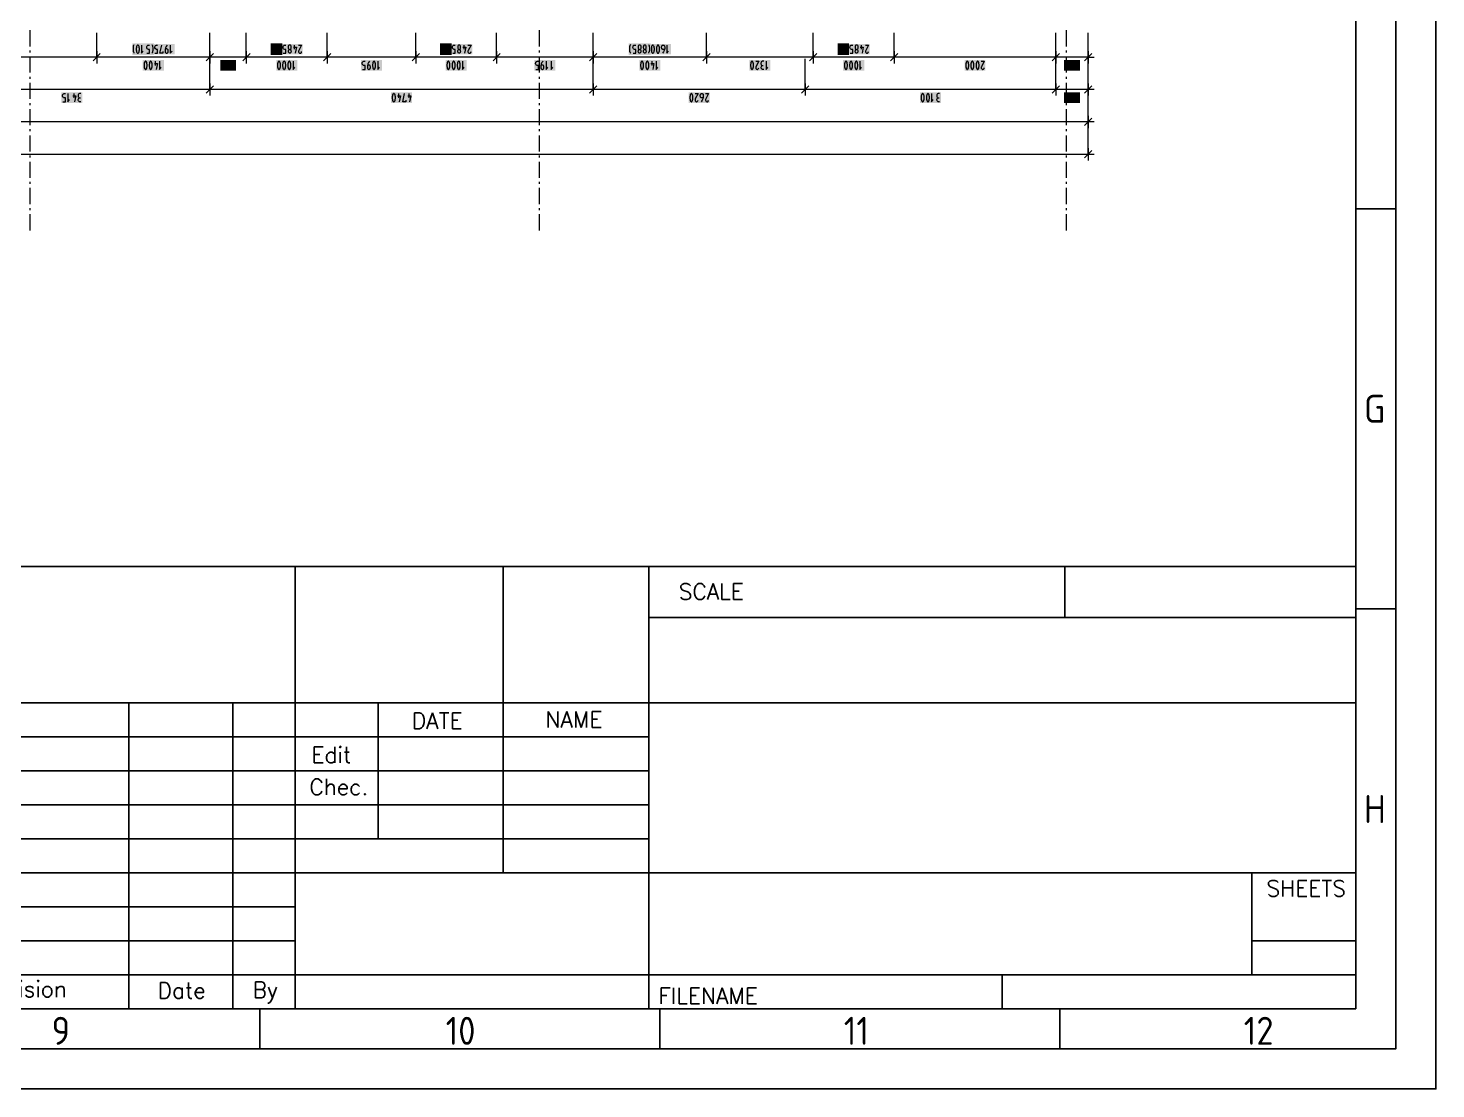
# Model space of a CAD drawing. Header units: millimetres. Extents: x 0 to 594, y 0 to 420.
# Drawn here: x 418 to 594, y 0 to 132.5 of the extents above; entities that cross this region are included whole.
import ezdxf
from ezdxf.enums import TextEntityAlignment as Align

# ---------------------------------------------------------------- set-up
doc = ezdxf.new("R2010")
doc.units = ezdxf.units.MM
doc.header["$LTSCALE"] = 8
for name, color, linetype in [('025', 1, 'Continuous'), ('035', 5, 'Continuous'), ('07', 7, 'Continuous'), ('PDF_Koty delkove', 7, 'Continuous'), ('PDF_Osy hlavni', 7, 'Continuous')]:
    doc.layers.add(name, color=color, linetype=linetype)
doc.styles.add('ISO Proportional', font='isocp.shx')
doc.styles.add('WD', font='romans.shx')

# ---------------------------------------------------------------- blocks, each defined once
blk = doc.blocks.new('IEC_border_a2')
at = {"layer": '035'}
for p, q in [((584, 10), (584, 410)), ((589, 109.96), (584.02, 109.96)), ((589, 59.96), (584.02, 59.96)), ((10, 10), (584, 10)), ((447, 10), (447, 5)), ((497, 10), (497, 5)), ((547, 10), (547, 5))]:
    blk.add_line(p, q, dxfattribs=at)
blk.add_lwpolyline([(0, 420), (594, 420), (594, 0), (0, 0)], close=True, dxfattribs=at)
at = {"layer": '07'}
blk.add_lwpolyline([(5, 415), (589, 415), (589, 5), (5, 5)], close=True, dxfattribs=at)
at = {"layer": '035', "style": 'ISO Proportional'}
for s, p in [('G', (585.02, 83.22)), ('H', (585.02, 33.22)), ('9', (420.96, 5.5)), ('10', (470.22, 5.5)), ('11', (519.99, 5.5)), ('12', (569.99, 5.5))]:
    blk.add_text(s, height=3.5, dxfattribs=at).set_placement(p)
blk = doc.blocks.new('IEC_tblock_a2')
at = {"layer": '035'}
for p, q in [((-106.6, 55.25), (-106.6, 17)), ((-36.4, 55.25), (-36.4, 48.88)), ((-88.4, 48.88), (0, 48.88)), ((-153.4, 38.25), (-153.4, 0)), ((-140.4, 38.25), (-140.4, 0)), ((-122.2, 38.25), (-122.2, 21.25)), ((-187.2, 34), (-88.4, 34)), ((-187.2, 29.75), (-88.4, 29.75)), ((-187.2, 25.5), (-88.4, 25.5)), ((-187.2, 21.25), (-88.4, 21.25)), ((-187.2, 17), (-132.6, 17)), ((-187.2, 12.75), (-132.6, 12.75)), ((-187.2, 8.5), (-132.6, 8.5)), ((-13, 8.5), (0, 8.5)), ((-187.2, 4.25), (0, 4.25)), ((-44.2, 4.25), (-44.2, 0))]:
    blk.add_line(p, q, dxfattribs=at)
at = {"layer": '07'}
for p, q in [((-187.2, 55.25), (0, 55.25)), ((-132.6, 55.25), (-132.6, 0)), ((-88.4, 55.25), (-88.4, 0)), ((0, 55.25), (0, 0)), ((-187.2, 38.25), (0, 38.25)), ((-132.6, 17), (0, 17)), ((-13, 17), (-13, 4.25)), ((-187.2, 0), (0, 0))]:
    blk.add_line(p, q, dxfattribs=at)
at = {"style": 'WD'}
for tag, p in [('SCALE', (-69.88, 51.07)), ('SH', (-8.74, 10.06)), ('FILENAME', (-68.15, 0.8))]:
    blk.add_attdef(tag, p, '', height=2, dxfattribs=at)
for tag, height, p in [('PROJDESC', 5, (-45.9, 29.2)), ('EDDATE', 2, (-114.97, 30.8)), ('EDBY', 2, (-98.02, 30.86)), ('CKDATE', 2, (-114.85, 26.58)), ('CKBY', 2, (-97.88, 26.3)), ('DWGDESC', 5, (-44.85, 19.72)), ('DWGNO', 3.5, (-48.54, 9.46))]:
    blk.add_attdef(tag, text='', height=height, dxfattribs=at).set_placement(p, align=Align.CENTER)
at = {"style": 'WD', "flags": 1}
blk.add_attdef('WD_TB', (-120.95, 11.91), '', height=2, dxfattribs=at)
at = {"layer": '025', "style": 'WD'}
for s, p in [('SCALE', (-80.57, 51.13)), ('NAME', (-97.74, 35.14)), ('Revision', (-166.53, 1.47)), ('Date', (-146.79, 1.28)), ('By', (-136.33, 1.37))]:
    blk.add_text(s, height=2, dxfattribs=at).set_placement(p, align=Align.CENTER)
for s, p in [('DATE', (-118, 35)), ('Edit', (-130.55, 30.72)), ('Chec.', (-130.82, 26.72)), ('SHEETS', (-11.17, 14.05)), ('FILENAME', (-87.18, 0.61))]:
    blk.add_text(s, height=2, dxfattribs=at).set_placement(p)

msp = doc.modelspace()

# ---------------------------------------------------------------- linework, layer by layer
at = {"layer": 'PDF_Koty delkove', "lineweight": 18}
for points in [[(426.6, 128.9), (426.6, 129.19), (426.6, 129.2), (426.6, 129.23), (426.6, 129.25), (426.6, 129.27), (426.6, 129.29), (426.6, 129.3), (426.6, 129.31), (426.6, 129.36), (426.6, 129.38), (426.6, 129.39), (426.6, 129.41), (426.6, 129.45), (426.6, 129.47), (426.6, 129.6), (426.6, 129.63), (426.6, 129.69), (426.6, 129.71), (426.6, 129.76), (426.6, 129.78), (426.6, 129.94), (426.6, 129.97), (426.6, 130.03), (426.6, 130.06), (426.6, 130.22), (426.6, 130.25), (426.6, 131.94)], [(431.28, 129.41), (431.26, 129.44), (431.22, 129.51), (431.19, 129.61), (431.18, 129.75), (431.18, 130.08), (431.19, 130.25), (431.2, 130.35), (431.23, 130.42), (431.28, 130.49)], [(431.92, 130.12), (431.89, 130.23), (431.85, 130.33), (431.8, 130.4), (431.77, 130.42), (431.72, 130.42), (431.69, 130.4), (431.63, 130.33), (431.59, 130.23), (431.57, 130.12), (431.55, 130.01)], [(432.2, 130.42), (432.2, 129.41), (432.42, 129.68)], [(432.87, 129.41), (433.2, 129.41), (433.2, 129.88), (433.06, 129.88), (432.97, 129.91), (432.91, 129.96), (432.86, 130.05), (432.85, 130.12), (432.85, 130.18), (432.86, 130.25), (432.89, 130.32), (432.93, 130.37), (432.98, 130.4), (433.06, 130.42), (433.2, 130.42)], [(433.49, 130.49), (433.55, 130.42), (433.58, 130.35), (433.59, 130.25), (433.6, 130.08), (433.6, 129.75), (433.59, 129.61), (433.56, 129.51), (433.52, 129.44), (433.49, 129.41)], [(434.88, 129.61), (434.88, 129.41), (434.5, 129.41), (434.72, 130.42)], [(435.42, 130.42), (435.28, 130.25), (435.2, 130.08), (435.15, 129.85), (435.15, 129.61), (435.16, 129.54), (435.19, 129.49), (435.22, 129.46), (435.26, 129.42), (435.31, 129.41), (435.36, 129.41), (435.42, 129.42), (435.46, 129.46), (435.49, 129.49), (435.51, 129.54), (435.53, 129.61), (435.53, 129.75), (435.51, 129.81), (435.49, 129.88), (435.42, 129.93), (435.36, 129.95), (435.18, 129.95)], [(435.8, 130.42), (435.8, 129.41), (436.01, 129.68)], [(440.75, 128.9), (440.75, 129.11), (440.75, 129.13), (440.75, 129.15), (440.75, 129.17), (440.75, 129.18), (440.75, 129.2), (440.75, 129.21), (440.75, 129.23), (440.75, 129.27), (440.75, 129.29), (440.75, 129.3), (440.75, 129.31), (440.75, 129.35), (440.75, 129.37), (440.75, 129.48), (440.75, 129.5), (440.75, 129.56), (440.75, 129.58), (440.75, 129.62), (440.75, 129.64), (440.75, 129.78), (440.75, 129.8), (440.75, 129.86), (440.75, 129.89), (440.75, 130.03), (440.75, 130.05), (440.75, 130.49), (440.75, 130.51), (440.75, 131.94)], [(445.3, 128.9), (445.3, 129.09), (445.3, 129.1), (445.3, 129.13), (445.3, 129.14), (445.3, 129.16), (445.3, 129.17), (445.3, 129.18), (445.3, 129.2), (445.3, 129.24), (445.3, 129.25), (445.3, 129.26), (445.3, 129.28), (445.3, 129.31), (445.3, 129.33), (445.3, 129.44), (445.3, 129.46), (445.3, 129.51), (445.3, 129.53), (445.3, 129.57), (445.3, 129.59), (445.3, 129.73), (445.3, 129.75), (445.3, 129.81), (445.3, 129.83), (445.3, 129.97), (445.3, 129.99), (445.3, 130.41), (445.3, 130.43), (445.3, 131.94)], [(448.61, 129.41), (448.59, 129.44), (448.55, 129.51), (448.52, 129.61), (448.5, 129.75), (448.5, 130.08), (448.52, 130.25), (448.53, 130.35), (448.56, 130.42), (448.61, 130.49)], [(448.88, 130.01), (448.88, 129.81), (448.9, 129.71), (448.92, 129.59), (448.96, 129.49), (449.02, 129.42), (449.04, 129.41), (449.1, 129.41), (449.13, 129.42), (449.18, 129.49), (449.22, 129.59), (449.25, 129.71), (449.26, 129.81), (449.26, 130.01), (449.25, 130.12), (449.22, 130.23), (449.18, 130.33), (449.13, 130.4), (449.1, 130.42), (449.04, 130.42), (449.02, 130.4), (448.96, 130.33), (448.92, 130.23), (448.9, 130.12), (448.88, 130.01)], [(449.53, 130.49), (449.58, 130.42), (449.61, 130.35), (449.62, 130.25), (449.64, 130.08), (449.64, 129.75), (449.62, 129.61), (449.6, 129.51), (449.56, 129.44), (449.53, 129.41)], [(449.92, 129.41), (450.24, 129.41), (450.24, 129.88), (450.11, 129.88), (450.01, 129.91), (449.96, 129.96), (449.9, 130.05), (449.89, 130.12), (449.89, 130.18), (449.9, 130.25), (449.93, 130.32), (449.97, 130.37), (450.02, 130.4), (450.11, 130.42), (450.24, 130.42)], [(450.54, 130.18), (450.54, 130.12), (450.55, 130.03), (450.59, 129.95), (450.64, 129.9), (450.67, 129.88), (450.78, 129.88), (450.81, 129.9), (450.86, 129.95), (450.9, 130.03), (450.91, 130.12), (450.91, 130.18), (450.9, 130.27), (450.86, 130.35), (450.81, 130.4), (450.75, 130.42), (450.7, 130.42), (450.64, 130.4), (450.59, 130.35)], [(450.59, 130.35), (450.55, 130.27), (450.54, 130.18)], [(451.29, 130.42), (451.29, 129.91)], [(451.83, 130.42), (452.21, 130.42), (451.86, 129.75), (451.83, 129.68), (451.83, 129.58), (451.86, 129.51), (451.9, 129.46), (451.94, 129.42), (451.99, 129.41), (452.05, 129.41), (452.1, 129.42), (452.14, 129.46), (452.18, 129.51), (452.21, 129.61)], [(455.41, 128.9), (455.41, 129.04), (455.41, 129.05), (455.41, 129.07), (455.41, 129.09), (455.41, 129.1), (455.41, 129.11), (455.41, 129.12), (455.41, 129.13), (455.41, 129.17), (455.41, 129.19), (455.41, 129.19), (455.41, 129.21), (455.41, 129.24), (455.41, 129.26), (455.41, 129.36), (455.41, 129.37), (455.41, 129.42), (455.41, 129.44), (455.41, 129.47), (455.41, 129.49), (455.41, 129.61), (455.41, 129.63), (455.41, 129.69), (455.41, 129.71), (455.41, 129.83), (455.41, 129.85), (455.41, 130.23), (455.41, 130.25), (455.41, 130.51), (455.41, 130.52), (455.41, 131.94)], [(466.48, 129.51), (466.48, 129.55), (466.48, 129.57), (466.48, 129.68), (466.48, 129.7), (466.48, 130.03), (466.48, 130.05), (466.48, 130.28), (466.48, 130.29), (466.48, 131.94)], [(469.79, 129.41), (469.76, 129.44), (469.72, 129.51), (469.7, 129.61), (469.68, 129.75), (469.68, 130.08), (469.7, 130.25), (469.71, 130.35), (469.74, 130.42), (469.79, 130.49)], [(470.08, 129.71), (470.1, 129.59), (470.14, 129.49), (470.2, 129.42), (470.22, 129.41), (470.28, 129.41), (470.3, 129.42), (470.36, 129.49), (470.4, 129.59), (470.43, 129.71), (470.44, 129.81), (470.44, 130.01), (470.43, 130.12), (470.4, 130.23), (470.36, 130.33), (470.3, 130.4), (470.28, 130.42), (470.22, 130.42), (470.2, 130.4), (470.14, 130.33), (470.1, 130.23), (470.08, 130.12), (470.06, 130.01)], [(470.71, 130.49), (470.76, 130.42), (470.79, 130.35), (470.8, 130.25), (470.82, 130.08), (470.82, 129.75), (470.8, 129.61), (470.78, 129.51), (470.73, 129.44), (470.71, 129.41)], [(471.1, 129.41), (471.42, 129.41), (471.42, 129.88), (471.28, 129.88), (471.19, 129.91), (471.14, 129.96), (471.08, 130.05), (471.07, 130.12), (471.07, 130.18), (471.08, 130.25), (471.11, 130.32), (471.15, 130.37), (471.2, 130.4), (471.28, 130.42), (471.42, 130.42)], [(471.99, 130.4), (471.93, 130.42), (471.88, 130.42), (471.82, 130.4), (471.77, 130.35), (471.73, 130.27), (471.72, 130.18)], [(471.72, 130.18), (471.72, 130.12), (471.73, 130.03), (471.77, 129.95), (471.82, 129.9), (471.85, 129.88), (471.96, 129.88), (471.99, 129.9), (472.04, 129.95), (472.08, 130.03), (472.09, 130.12), (472.09, 130.18), (472.08, 130.27), (472.04, 130.35), (471.99, 130.4)], [(472.47, 130.42), (472.47, 129.91)], [(473.01, 130.42), (473.39, 130.42), (473.04, 129.75), (473.01, 129.68), (473.01, 129.58), (473.04, 129.51), (473.08, 129.46), (473.12, 129.42), (473.17, 129.41), (473.23, 129.41), (473.28, 129.42), (473.32, 129.46), (473.36, 129.51), (473.39, 129.61)], [(476.59, 128.99), (476.59, 128.99), (476.59, 129), (476.59, 129.03), (476.59, 129.04), (476.59, 129.05), (476.59, 129.06), (476.59, 129.08), (476.59, 129.1), (476.59, 129.17), (476.59, 129.19), (476.59, 129.22), (476.59, 129.24), (476.59, 129.27), (476.59, 129.28), (476.59, 129.37), (476.59, 129.39), (476.59, 129.43), (476.59, 129.45), (476.59, 129.54), (476.59, 129.56), (476.59, 129.85), (476.59, 129.87), (476.59, 130.07), (476.59, 130.08), (476.59, 130.49), (476.59, 130.49), (476.59, 131.94)], [(488.67, 128.9), (488.67, 128.9), (488.67, 128.91), (488.67, 128.92), (488.67, 128.93), (488.67, 128.95), (488.67, 128.96), (488.67, 128.97), (488.67, 128.98), (488.67, 129), (488.67, 129.01), (488.67, 129.07), (488.67, 129.08), (488.67, 129.11), (488.67, 129.12), (488.67, 129.15), (488.67, 129.16), (488.67, 129.24), (488.67, 129.25), (488.67, 129.28), (488.67, 129.3), (488.67, 129.38), (488.67, 129.39), (488.67, 129.64), (488.67, 129.65), (488.67, 129.82), (488.67, 129.82), (488.67, 130.17), (488.67, 130.17), (488.67, 131.94)], [(493.29, 129.51), (493.26, 129.61), (493.25, 129.75), (493.25, 130.08), (493.26, 130.25), (493.28, 130.35), (493.3, 130.42), (493.36, 130.49)], [(493.65, 129.41), (493.98, 129.41), (493.98, 129.88), (493.84, 129.88), (493.75, 129.91), (493.69, 129.96), (493.64, 130.05), (493.63, 130.12), (493.63, 130.18), (493.64, 130.25), (493.67, 130.32), (493.71, 130.37), (493.76, 130.4), (493.84, 130.42), (493.98, 130.42)], [(494.52, 129.88), (494.54, 129.86), (494.58, 129.81), (494.61, 129.75), (494.62, 129.68), (494.62, 129.61), (494.61, 129.54), (494.58, 129.48), (494.53, 129.42), (494.49, 129.41), (494.44, 129.41), (494.4, 129.42), (494.34, 129.48), (494.31, 129.54), (494.3, 129.61), (494.3, 129.68), (494.31, 129.75), (494.34, 129.81), (494.38, 129.86), (494.41, 129.88), (494.52, 129.88), (494.54, 129.9), (494.6, 129.95), (494.64, 130.03), (494.65, 130.12), (494.65, 130.18), (494.64, 130.27), (494.6, 130.35), (494.54, 130.4), (494.49, 130.42), (494.44, 130.42), (494.38, 130.4), (494.33, 130.35), (494.29, 130.27), (494.27, 130.18)], [(495.57, 130.49), (495.62, 130.42), (495.65, 130.35), (495.66, 130.25)], [(495.66, 130.25), (495.68, 130.08), (495.68, 129.75), (495.66, 129.61), (495.63, 129.51), (495.59, 129.44), (495.57, 129.41)], [(496.58, 129.81), (496.59, 129.71), (496.62, 129.59), (496.66, 129.49), (496.71, 129.42), (496.74, 129.41), (496.79, 129.41), (496.82, 129.42), (496.87, 129.49), (496.91, 129.59), (496.94, 129.71), (496.95, 129.81), (496.95, 130.01), (496.94, 130.12), (496.91, 130.23), (496.87, 130.33), (496.82, 130.4), (496.79, 130.42), (496.74, 130.42), (496.71, 130.4), (496.66, 130.33), (496.62, 130.23), (496.59, 130.12), (496.58, 130.01)], [(497.57, 129.88), (497.38, 129.88), (497.33, 129.9), (497.29, 129.93), (497.26, 129.96), (497.24, 130.01), (497.22, 130.08), (497.22, 130.22), (497.24, 130.28), (497.26, 130.33), (497.29, 130.37), (497.33, 130.4), (497.38, 130.42), (497.44, 130.42), (497.49, 130.4), (497.53, 130.37), (497.56, 130.33), (497.59, 130.28), (497.6, 130.22), (497.6, 129.98), (497.55, 129.75), (497.47, 129.58), (497.33, 129.41)], [(497.87, 130.42), (497.87, 129.41), (498.08, 129.68)], [(502.83, 129.08), (502.83, 129.09), (502.83, 129.11), (502.83, 129.12), (502.83, 129.18), (502.83, 129.19), (502.83, 129.38), (502.83, 129.39), (502.83, 129.52), (502.83, 129.53), (502.83, 129.79), (502.83, 129.79), (502.83, 130.37), (502.83, 130.4), (502.83, 131.94)], [(516.17, 128.9), (516.17, 128.93), (516.17, 128.93), (516.17, 128.95), (516.17, 128.96), (516.17, 129), (516.17, 129.01), (516.17, 129.14), (516.17, 129.15), (516.17, 129.24), (516.17, 129.25), (516.17, 129.44), (516.17, 129.44), (516.17, 129.85), (516.17, 129.87), (516.17, 131.94)], [(519.48, 129.41), (519.45, 129.44), (519.41, 129.51), (519.39, 129.61), (519.37, 129.75), (519.37, 130.08), (519.39, 130.25), (519.4, 130.35), (519.43, 130.42), (519.48, 130.49)], [(519.75, 130.01), (519.75, 129.81), (519.76, 129.71), (519.79, 129.59), (519.83, 129.49), (519.88, 129.42), (519.91, 129.41), (519.97, 129.41), (519.99, 129.42), (520.05, 129.49), (520.09, 129.59), (520.11, 129.71), (520.13, 129.81), (520.13, 130.01), (520.11, 130.12), (520.09, 130.23), (520.05, 130.33), (519.99, 130.4), (519.97, 130.42), (519.91, 130.42), (519.88, 130.4)], [(519.88, 130.4), (519.83, 130.33), (519.79, 130.23), (519.76, 130.12), (519.75, 130.01)], [(520.4, 130.49), (520.45, 130.42), (520.48, 130.35), (520.49, 130.25), (520.51, 130.08), (520.51, 129.75), (520.49, 129.61), (520.46, 129.51), (520.42, 129.44), (520.4, 129.41)], [(520.78, 129.41), (521.11, 129.41), (521.11, 129.88), (520.97, 129.88), (520.88, 129.91), (520.83, 129.96), (520.77, 130.05), (520.76, 130.12), (520.76, 130.18), (520.77, 130.25), (520.8, 130.32), (520.84, 130.37), (520.89, 130.4), (520.97, 130.42), (521.11, 130.42)], [(522.16, 130.42), (522.16, 129.91)], [(522.7, 130.42), (523.08, 130.42), (522.73, 129.75), (522.7, 129.68), (522.7, 129.58), (522.73, 129.51), (522.77, 129.46), (522.81, 129.42), (522.86, 129.41), (522.91, 129.41), (522.97, 129.42), (523.01, 129.46), (523.05, 129.51), (523.08, 129.61)], [(526.28, 128.9), (526.28, 128.96), (526.28, 128.97), (526.28, 129.03), (526.28, 129.04), (526.28, 129.17), (526.28, 129.17), (526.28, 129.45), (526.28, 129.47), (526.28, 130.23), (526.28, 130.34), (526.28, 131.94)], [(546.5, 128.9), (546.5, 130.01), (546.5, 131.94)], [(550.54, 128.9), (550.54, 131.94)], [(548.92, 128.9), (546.5, 128.9), (543.95, 128.9), (543.58, 128.9), (538.36, 128.9), (538.17, 128.9), (532.77, 128.9), (532.76, 128.9), (528.15, 128.9), (528.01, 128.9), (526.28, 128.9), (524.66, 128.9), (524.4, 128.9), (516.97, 128.9), (516.45, 128.9), (516.17, 128.9), (512.87, 128.9), (512.22, 128.9), (510.37, 128.9), (509.63, 128.9), (504.49, 128.9), (503.56, 128.9), (502.83, 128.9), (501.71, 128.9), (500.69, 128.9), (497.9, 128.9), (496.75, 128.9), (489.23, 128.9), (488.67, 128.9), (487.79, 128.9), (485.14, 128.9), (483.56, 128.9), (482.64, 128.9), (480.97, 128.9), (476.76, 128.9), (476.59, 128.9), (474.9, 128.9), (473.98, 128.9), (472.03, 128.9), (470.17, 128.9), (468.09, 128.9), (466.48, 128.9), (464.36, 128.9), (461.94, 128.9), (455.41, 128.9), (445.3, 128.9), (440.75, 128.9), (426.6, 128.9), (405.42, 128.9)], [(427.05, 129.36), (426.14, 128.45)], [(426.6, 129.66), (426.6, 128.9), (426.6, 128.14)], [(431.55, 130.01), (431.55, 129.81), (431.57, 129.71), (431.59, 129.59), (431.63, 129.49), (431.69, 129.42), (431.72, 129.41), (431.77, 129.41), (431.8, 129.42), (431.85, 129.49), (431.89, 129.59), (431.92, 129.71), (431.93, 129.81), (431.93, 130.01), (431.92, 130.12)], [(441.21, 129.36), (440.3, 128.45)], [(440.75, 129.66), (440.75, 128.9), (440.75, 128.14)], [(440.75, 124.87), (440.75, 128.69)], [(445.76, 129.36), (444.85, 128.45)], [(445.3, 129.66), (445.3, 128.9), (445.3, 128.14)], [(450.78, 129.88), (450.81, 129.86), (450.85, 129.81), (450.87, 129.75), (450.89, 129.68), (450.89, 129.61), (450.87, 129.54), (450.85, 129.48), (450.79, 129.42), (450.75, 129.41), (450.7, 129.41), (450.66, 129.42), (450.6, 129.48), (450.58, 129.54), (450.56, 129.61), (450.56, 129.68), (450.58, 129.75), (450.6, 129.81), (450.64, 129.86), (450.67, 129.88)], [(451.18, 130.15), (451.56, 130.15), (451.4, 129.41)], [(455.87, 129.36), (454.96, 128.45)], [(455.41, 129.66), (455.41, 128.9), (455.41, 128.14)], [(466.94, 129.36), (466.03, 128.45)], [(466.48, 129.66), (466.48, 128.9), (466.48, 128.14)], [(466.48, 128.9), (466.48, 128.98), (466.48, 128.99), (466.48, 129.01), (466.48, 129.02), (466.48, 129.03), (466.48, 129.05), (466.48, 129.05), (466.48, 129.07), (466.48, 129.1), (466.48, 129.11), (466.48, 129.12), (466.48, 129.13), (466.48, 129.16), (466.48, 129.17), (466.48, 129.26), (466.48, 129.28), (466.48, 129.32), (466.48, 129.33), (466.48, 129.37), (466.48, 129.38), (466.48, 129.49), (466.48, 129.51)], [(470.06, 130.01), (470.06, 129.81), (470.08, 129.71)], [(471.96, 129.88), (471.99, 129.86), (472.03, 129.81), (472.05, 129.75), (472.07, 129.68), (472.07, 129.61), (472.05, 129.54), (472.03, 129.48), (471.97, 129.42), (471.93, 129.41), (471.88, 129.41), (471.84, 129.42), (471.78, 129.48), (471.76, 129.54), (471.74, 129.61), (471.74, 129.68), (471.76, 129.75), (471.78, 129.81), (471.82, 129.86), (471.85, 129.88)], [(472.36, 130.15), (472.74, 130.15), (472.58, 129.41)], [(477.05, 129.36), (476.14, 128.45)], [(476.59, 129.66), (476.59, 128.9), (476.59, 128.14)], [(476.59, 128.9), (476.59, 128.93), (476.59, 128.94), (476.59, 128.96), (476.59, 128.97), (476.59, 128.98), (476.59, 128.99)], [(489.13, 129.36), (488.22, 128.45)], [(488.67, 129.66), (488.67, 128.9), (488.67, 128.14)], [(488.67, 124.87), (488.67, 128.69)], [(493.36, 129.41), (493.33, 129.44), (493.29, 129.51)], [(494.27, 130.18), (494.27, 130.12), (494.29, 130.03), (494.33, 129.95), (494.38, 129.9), (494.41, 129.88)], [(495.16, 129.88), (495.19, 129.86), (495.23, 129.81), (495.26, 129.75), (495.27, 129.68), (495.27, 129.61), (495.26, 129.54), (495.23, 129.48), (495.18, 129.42), (495.14, 129.41), (495.08, 129.41), (495.04, 129.42), (494.99, 129.48), (494.96, 129.54), (494.95, 129.61), (494.95, 129.68), (494.96, 129.75), (494.99, 129.81), (495.03, 129.86), (495.06, 129.88)], [(496.58, 130.01), (496.58, 129.81)], [(503.28, 129.36), (502.37, 128.45)], [(502.83, 129.66), (502.83, 128.9), (502.83, 128.14)], [(502.83, 128.9), (502.83, 128.95), (502.83, 128.96), (502.83, 128.98), (502.83, 128.99), (502.83, 129.01), (502.83, 129.02), (502.83, 129.08)], [(515.16, 124.87), (515.16, 128.69)], [(516.63, 129.36), (515.72, 128.45)], [(516.17, 129.66), (516.17, 128.9), (516.17, 128.14)], [(521.47, 129.48), (521.45, 129.54), (521.43, 129.61), (521.43, 129.68), (521.45, 129.75), (521.47, 129.81), (521.51, 129.86), (521.54, 129.88)], [(521.65, 129.88), (521.67, 129.86), (521.71, 129.81), (521.74, 129.75), (521.76, 129.68), (521.76, 129.61), (521.74, 129.54), (521.71, 129.48), (521.66, 129.42), (521.62, 129.41), (521.57, 129.41), (521.53, 129.42), (521.47, 129.48)], [(522.05, 130.15), (522.43, 130.15), (522.27, 129.41)], [(526.73, 129.36), (525.82, 128.45)], [(526.28, 129.66), (526.28, 128.9), (526.28, 128.14)], [(546.95, 129.36), (546.04, 128.45)], [(546.5, 129.66), (546.5, 128.9), (546.5, 128.14)], [(546.5, 124.87), (546.5, 125.99), (546.5, 128.69)], [(550.54, 128.9), (548.92, 128.9)], [(551, 129.36), (550.09, 128.45)], [(550.54, 129.66), (550.54, 128.9), (550.54, 128.14)], [(550.54, 128.9), (551.3, 128.9)], [(551.3, 124.87), (550.54, 124.87), (550.54, 128.69)], [(432.55, 127.57), (432.6, 127.47), (432.65, 127.4), (432.68, 127.39), (432.73, 127.39), (432.76, 127.4), (432.81, 127.47), (432.85, 127.57), (432.88, 127.69), (432.89, 127.79), (432.89, 127.99), (432.88, 128.09), (432.85, 128.21), (432.81, 128.31), (432.76, 128.38), (432.73, 128.4), (432.68, 128.4), (432.65, 128.38), (432.6, 128.31), (432.55, 128.21), (432.53, 128.09), (432.51, 127.99)], [(432.51, 127.99), (432.51, 127.79), (432.53, 127.69), (432.55, 127.57)], [(433.81, 128.13), (434.19, 128.13), (434.03, 127.39)], [(433.92, 128.4), (433.92, 127.89)], [(434.46, 128.4), (434.46, 127.39), (434.67, 127.66)], [(442.35, 127.39), (442.41, 127.39), (442.43, 127.4), (442.49, 127.47), (442.53, 127.57), (442.55, 127.69), (442.57, 127.79), (442.57, 127.99), (442.55, 128.09), (442.53, 128.21), (442.49, 128.31), (442.43, 128.38), (442.41, 128.4), (442.35, 128.4), (442.32, 128.38), (442.27, 128.31), (442.23, 128.21), (442.2, 128.09), (442.19, 127.99)], [(442.19, 127.99), (442.19, 127.79), (442.2, 127.69), (442.23, 127.57), (442.27, 127.47), (442.32, 127.4), (442.35, 127.39)], [(442.86, 127.39), (443.19, 127.39), (443.19, 127.86), (443.05, 127.86), (442.96, 127.89), (442.91, 127.94), (442.85, 128.03), (442.84, 128.09), (442.84, 128.16), (442.85, 128.23), (442.88, 128.3), (442.92, 128.35), (442.97, 128.38), (443.05, 128.4), (443.19, 128.4)], [(443.49, 128.13), (443.86, 128.13), (443.7, 127.39)], [(443.59, 128.4), (443.59, 127.89)], [(449.44, 127.4), (449.49, 127.47), (449.53, 127.57), (449.56, 127.69), (449.57, 127.79), (449.57, 127.99), (449.56, 128.09), (449.53, 128.21), (449.49, 128.31), (449.44, 128.38), (449.41, 128.4), (449.36, 128.4), (449.33, 128.38), (449.28, 128.31), (449.24, 128.21), (449.21, 128.09), (449.2, 127.99)], [(449.2, 127.99), (449.2, 127.79), (449.21, 127.69), (449.24, 127.57), (449.28, 127.47), (449.33, 127.4), (449.36, 127.39), (449.41, 127.39), (449.44, 127.4)], [(450.65, 127.39), (450.71, 127.39), (450.73, 127.4), (450.79, 127.47), (450.83, 127.57), (450.86, 127.69), (450.87, 127.79), (450.87, 127.99), (450.86, 128.09), (450.83, 128.21), (450.79, 128.31), (450.73, 128.38), (450.71, 128.4), (450.65, 128.4), (450.63, 128.38), (450.57, 128.31), (450.53, 128.21), (450.51, 128.09), (450.49, 127.99)], [(450.49, 127.99), (450.49, 127.79), (450.51, 127.69), (450.53, 127.57), (450.57, 127.47), (450.63, 127.4), (450.65, 127.39)], [(451.14, 128.4), (451.14, 127.39), (451.36, 127.66)], [(459.81, 127.39), (460.14, 127.39), (460.14, 127.86), (460, 127.86), (459.91, 127.89), (459.85, 127.94), (459.8, 128.03), (459.79, 128.09), (459.79, 128.16), (459.8, 128.23), (459.83, 128.3), (459.87, 128.35), (459.92, 128.38), (460, 128.4), (460.14, 128.4)], [(460.7, 128.4), (460.57, 128.23), (460.49, 128.06), (460.43, 127.82), (460.43, 127.59), (460.45, 127.52), (460.47, 127.47), (460.5, 127.44), (460.54, 127.4), (460.6, 127.39), (460.65, 127.39), (460.7, 127.4), (460.74, 127.44), (460.77, 127.47), (460.8, 127.52), (460.81, 127.59), (460.81, 127.72), (460.8, 127.79), (460.77, 127.86), (460.7, 127.91), (460.65, 127.93), (460.46, 127.93)], [(461.32, 128.38), (461.3, 128.4), (461.24, 128.4), (461.22, 128.38), (461.16, 128.31), (461.12, 128.21), (461.1, 128.09), (461.08, 127.99)], [(461.08, 127.99), (461.08, 127.79), (461.1, 127.69), (461.12, 127.57), (461.16, 127.47), (461.22, 127.4), (461.24, 127.39), (461.3, 127.39), (461.32, 127.4), (461.38, 127.47), (461.42, 127.57), (461.45, 127.69), (461.46, 127.79), (461.46, 127.99), (461.45, 128.09), (461.42, 128.21), (461.38, 128.31), (461.32, 128.38)], [(461.73, 128.4), (461.73, 127.39), (461.94, 127.66)], [(470.46, 127.47), (470.51, 127.4), (470.54, 127.39), (470.59, 127.39), (470.62, 127.4), (470.67, 127.47), (470.71, 127.57), (470.74, 127.69), (470.75, 127.79), (470.75, 127.99), (470.74, 128.09), (470.71, 128.21), (470.67, 128.31), (470.62, 128.38), (470.59, 128.4), (470.54, 128.4), (470.51, 128.38), (470.46, 128.31), (470.42, 128.21), (470.39, 128.09), (470.37, 127.99)], [(470.37, 127.99), (470.37, 127.79), (470.39, 127.69), (470.42, 127.57), (470.46, 127.47)], [(471.68, 127.69), (471.71, 127.57), (471.75, 127.47), (471.81, 127.4), (471.83, 127.39), (471.89, 127.39), (471.91, 127.4), (471.97, 127.47), (472.01, 127.57), (472.04, 127.69), (472.05, 127.79), (472.05, 127.99), (472.04, 128.09), (472.01, 128.21), (471.97, 128.31), (471.91, 128.38), (471.89, 128.4), (471.83, 128.4), (471.81, 128.38), (471.75, 128.31), (471.71, 128.21), (471.68, 128.09), (471.67, 127.99)], [(471.67, 127.99), (471.67, 127.79), (471.68, 127.69)], [(472.32, 128.4), (472.32, 127.39), (472.53, 127.66)], [(481.5, 127.39), (481.82, 127.39), (481.82, 127.86), (481.69, 127.86), (481.59, 127.89), (481.54, 127.94), (481.48, 128.03), (481.47, 128.09), (481.47, 128.16), (481.48, 128.23), (481.51, 128.3), (481.55, 128.35), (481.6, 128.38), (481.69, 128.4), (481.82, 128.4)], [(482.39, 128.4), (482.25, 128.23), (482.17, 128.06), (482.12, 127.82), (482.12, 127.59), (482.13, 127.52), (482.16, 127.47), (482.19, 127.44), (482.23, 127.4), (482.28, 127.39), (482.33, 127.39), (482.39, 127.4), (482.43, 127.44), (482.46, 127.47), (482.48, 127.52), (482.5, 127.59), (482.5, 127.72), (482.48, 127.79), (482.46, 127.86), (482.39, 127.91), (482.33, 127.93), (482.14, 127.93)], [(482.77, 128.4), (482.77, 127.39), (482.98, 127.66)], [(483.41, 128.4), (483.41, 127.39), (483.63, 127.66)], [(495.24, 127.99), (495.24, 127.79), (495.25, 127.69), (495.28, 127.57), (495.32, 127.47), (495.37, 127.4), (495.4, 127.39), (495.45, 127.39), (495.48, 127.4), (495.53, 127.47), (495.57, 127.57), (495.6, 127.69), (495.61, 127.79), (495.61, 127.99), (495.6, 128.09), (495.57, 128.21), (495.53, 128.31), (495.48, 128.38), (495.45, 128.4), (495.4, 128.4), (495.37, 128.38), (495.32, 128.31), (495.28, 128.21), (495.25, 128.09)], [(495.25, 128.09), (495.24, 127.99)], [(495.88, 128.13), (496.26, 128.13), (496.1, 127.39)], [(495.99, 128.4), (495.99, 127.89)], [(496.53, 128.4), (496.53, 127.39), (496.75, 127.66)], [(508.35, 127.69), (508.38, 127.57), (508.42, 127.47), (508.47, 127.4), (508.5, 127.39), (508.55, 127.39), (508.58, 127.4), (508.63, 127.47), (508.67, 127.57), (508.7, 127.69), (508.71, 127.79), (508.71, 127.99), (508.7, 128.09), (508.67, 128.21), (508.63, 128.31), (508.58, 128.38), (508.55, 128.4), (508.5, 128.4), (508.47, 128.38), (508.42, 128.31), (508.38, 128.21), (508.35, 128.09), (508.34, 127.99)], [(508.34, 127.99), (508.34, 127.79), (508.35, 127.69)], [(508.98, 128.4), (509.36, 128.4), (509.01, 127.72), (508.98, 127.66), (508.98, 127.55), (509.01, 127.49), (509.05, 127.44), (509.09, 127.4), (509.15, 127.39), (509.2, 127.39), (509.25, 127.4), (509.29, 127.44), (509.34, 127.49), (509.36, 127.59)], [(509.98, 128.4), (509.79, 128.4), (509.73, 128.36), (509.67, 128.31), (509.65, 128.23), (509.63, 128.16), (509.63, 128.09), (509.65, 128.01), (509.67, 127.94), (509.73, 127.89), (509.82, 127.86)], [(509.98, 127.39), (509.82, 127.39), (509.77, 127.4), (509.71, 127.44), (509.69, 127.49), (509.66, 127.59), (509.66, 127.66), (509.69, 127.76), (509.74, 127.82), (509.82, 127.86), (509.93, 127.86)], [(510.28, 128.4), (510.28, 127.39), (510.5, 127.66)], [(520.06, 127.99), (520.06, 127.79), (520.08, 127.69), (520.1, 127.57), (520.14, 127.47), (520.2, 127.4), (520.23, 127.39), (520.28, 127.39), (520.31, 127.4), (520.36, 127.47), (520.4, 127.57), (520.43, 127.69), (520.44, 127.79), (520.44, 127.99), (520.43, 128.09), (520.4, 128.21), (520.36, 128.31), (520.31, 128.38), (520.28, 128.4), (520.23, 128.4), (520.2, 128.38), (520.14, 128.31), (520.1, 128.21)], [(520.1, 128.21), (520.08, 128.09), (520.06, 127.99)], [(521.36, 127.99), (521.36, 127.79), (521.37, 127.69), (521.4, 127.57), (521.44, 127.47), (521.49, 127.4), (521.52, 127.39), (521.58, 127.39), (521.6, 127.4), (521.66, 127.47), (521.7, 127.57), (521.72, 127.69), (521.74, 127.79), (521.74, 127.99), (521.72, 128.09), (521.7, 128.21), (521.66, 128.31), (521.6, 128.38), (521.58, 128.4), (521.52, 128.4), (521.49, 128.38), (521.44, 128.31), (521.4, 128.21), (521.37, 128.09), (521.36, 127.99)], [(522.01, 128.4), (522.01, 127.39), (522.22, 127.66)], [(535.88, 127.99), (535.88, 127.79), (535.89, 127.69), (535.92, 127.57), (535.96, 127.47), (536.01, 127.4), (536.04, 127.39), (536.09, 127.39), (536.12, 127.4), (536.17, 127.47), (536.21, 127.57), (536.24, 127.69), (536.25, 127.79), (536.25, 127.99), (536.24, 128.09), (536.21, 128.21), (536.17, 128.31), (536.12, 128.38), (536.09, 128.4), (536.04, 128.4), (536.01, 128.38)], [(536.01, 128.38), (535.96, 128.31), (535.92, 128.21), (535.89, 128.09), (535.88, 127.99)], [(537.17, 128.4), (537.55, 128.4), (537.2, 127.72), (537.17, 127.66), (537.17, 127.55), (537.2, 127.49), (537.24, 127.44), (537.28, 127.4)], [(537.28, 127.4), (537.33, 127.39), (537.39, 127.39), (537.44, 127.4), (537.48, 127.44), (537.52, 127.49), (537.55, 127.59)], [(548.47, 127.4), (548.49, 127.39), (548.55, 127.39), (548.57, 127.4), (548.63, 127.47), (548.67, 127.57), (548.7, 127.69), (548.71, 127.79), (548.71, 127.99), (548.7, 128.09), (548.67, 128.21), (548.63, 128.31), (548.57, 128.38), (548.55, 128.4), (548.49, 128.4), (548.47, 128.38), (548.41, 128.31), (548.37, 128.21), (548.35, 128.09), (548.33, 127.99)], [(548.33, 127.99), (548.33, 127.79), (548.35, 127.69), (548.37, 127.57), (548.41, 127.47), (548.47, 127.4)], [(548.98, 128.13), (549.36, 128.13), (549.2, 127.39)], [(549.09, 128.4), (549.09, 127.89)], [(441.21, 125.32), (440.3, 124.41)], [(440.75, 125.62), (440.75, 124.87), (440.75, 124.11)], [(489.13, 125.32), (488.22, 124.41)], [(488.67, 125.62), (488.67, 124.87), (488.67, 124.11)], [(515.61, 125.32), (514.7, 124.41)], [(515.16, 125.62), (515.16, 124.87), (515.16, 124.11)], [(546.95, 125.32), (546.04, 124.41)], [(546.5, 125.62), (546.5, 124.87), (546.5, 124.11)], [(551, 125.32), (550.09, 124.41)], [(551.3, 120.82), (550.54, 120.82), (550.54, 125.65)], [(550.54, 125.62), (550.54, 124.87), (550.54, 124.11)], [(551.3, 116.77), (550.54, 116.77), (550.54, 125.6)], [(550.54, 124.87), (548.94, 124.87), (546.5, 124.87), (515.16, 124.87), (488.67, 124.87), (440.75, 124.87), (406.23, 124.87), (374.89, 124.87), (334.25, 124.87), (302.91, 124.87), (278.85, 124.87), (247.51, 124.87), (206.86, 124.87), (175.52, 124.87), (146.97, 124.87), (126.83, 124.87), (121.41, 124.87), (88.28, 124.87), (73.57, 124.87)], [(422.35, 123.35), (422.68, 123.35), (422.68, 123.82), (422.54, 123.82), (422.45, 123.85), (422.4, 123.91), (422.34, 123.99), (422.33, 124.06), (422.33, 124.12), (422.34, 124.19), (422.37, 124.26), (422.41, 124.31), (422.46, 124.34), (422.54, 124.36), (422.68, 124.36)], [(422.98, 124.36), (422.98, 123.35), (423.19, 123.62)], [(423.62, 124.09), (424, 124.09), (423.84, 123.35)], [(423.73, 124.36), (423.73, 123.85)], [(424.62, 124.36), (424.43, 124.36), (424.37, 124.33), (424.31, 124.28), (424.29, 124.19), (424.27, 124.12), (424.27, 124.06), (424.29, 123.97), (424.31, 123.91), (424.37, 123.85), (424.46, 123.82)], [(424.62, 123.35), (424.46, 123.35), (424.41, 123.37), (424.35, 123.4), (424.33, 123.45), (424.3, 123.55), (424.3, 123.62), (424.33, 123.72), (424.38, 123.79), (424.46, 123.82), (424.57, 123.82)], [(463.55, 123.95), (463.55, 123.75), (463.56, 123.65), (463.59, 123.53), (463.63, 123.43), (463.68, 123.37), (463.71, 123.35), (463.77, 123.35), (463.79, 123.37), (463.85, 123.43), (463.89, 123.53), (463.92, 123.65), (463.93, 123.75), (463.93, 123.95), (463.92, 124.06), (463.89, 124.17), (463.85, 124.28), (463.79, 124.34), (463.77, 124.36), (463.71, 124.36), (463.68, 124.34), (463.63, 124.28), (463.59, 124.17), (463.56, 124.06), (463.55, 123.95)], [(464.2, 124.09), (464.58, 124.09), (464.41, 123.35)], [(464.31, 124.36), (464.31, 123.85)], [(465.22, 123.55), (465.22, 123.35), (464.85, 123.35), (465.06, 124.36)], [(465.49, 124.09), (465.87, 124.09), (465.71, 123.35)], [(465.6, 124.36), (465.6, 123.85)], [(500.92, 123.35), (500.97, 123.35), (501, 123.37), (501.05, 123.43), (501.09, 123.53), (501.12, 123.65), (501.13, 123.75), (501.13, 123.95), (501.12, 124.06), (501.09, 124.17), (501.05, 124.28), (501, 124.34), (500.97, 124.36), (500.92, 124.36), (500.89, 124.34), (500.84, 124.28), (500.79, 124.17), (500.77, 124.06), (500.75, 123.95)], [(500.75, 123.95), (500.75, 123.75), (500.77, 123.65), (500.79, 123.53), (500.84, 123.43), (500.89, 123.37), (500.92, 123.35)], [(501.4, 124.36), (501.78, 124.36), (501.43, 123.69), (501.4, 123.62), (501.4, 123.52), (501.43, 123.45), (501.47, 123.4), (501.51, 123.37), (501.56, 123.35), (501.62, 123.35), (501.67, 123.37), (501.71, 123.4), (501.75, 123.45), (501.78, 123.55)], [(502.4, 123.82), (502.21, 123.82), (502.16, 123.84), (502.12, 123.87), (502.09, 123.91), (502.06, 123.95), (502.05, 124.02), (502.05, 124.16), (502.06, 124.22), (502.09, 124.28), (502.12, 124.31), (502.16, 124.34), (502.21, 124.36), (502.27, 124.36), (502.32, 124.34), (502.36, 124.31), (502.39, 124.28), (502.41, 124.22), (502.43, 124.16), (502.43, 123.92), (502.37, 123.69), (502.29, 123.52), (502.16, 123.35)], [(530.33, 123.65), (530.36, 123.53), (530.4, 123.43), (530.45, 123.37), (530.48, 123.35), (530.53, 123.35), (530.56, 123.37), (530.61, 123.43), (530.65, 123.53), (530.68, 123.65), (530.69, 123.75), (530.69, 123.95), (530.68, 124.06), (530.65, 124.17), (530.61, 124.28), (530.56, 124.34), (530.53, 124.36), (530.48, 124.36), (530.45, 124.34), (530.4, 124.28), (530.36, 124.17), (530.33, 124.06), (530.32, 123.95)], [(530.32, 123.95), (530.32, 123.75), (530.33, 123.65)], [(530.96, 124.36), (530.96, 123.35), (531.18, 123.62)], [(531.96, 124.36), (531.77, 124.36), (531.71, 124.33), (531.65, 124.28), (531.63, 124.19), (531.61, 124.12), (531.61, 124.06), (531.63, 123.97), (531.65, 123.91), (531.71, 123.85), (531.8, 123.82)], [(531.96, 123.35), (531.8, 123.35), (531.75, 123.37), (531.69, 123.4), (531.67, 123.45), (531.64, 123.55), (531.64, 123.62), (531.67, 123.72), (531.72, 123.79), (531.8, 123.82), (531.91, 123.82)], [(548.33, 123.95), (548.33, 123.75), (548.35, 123.65), (548.37, 123.53), (548.41, 123.43), (548.47, 123.37), (548.49, 123.35), (548.55, 123.35), (548.57, 123.37), (548.63, 123.43), (548.67, 123.53), (548.7, 123.65), (548.71, 123.75), (548.71, 123.95), (548.7, 124.06), (548.67, 124.17), (548.63, 124.28), (548.57, 124.34), (548.55, 124.36), (548.49, 124.36), (548.47, 124.34), (548.41, 124.28), (548.37, 124.17)], [(548.37, 124.17), (548.35, 124.06), (548.33, 123.95)], [(548.98, 124.09), (549.36, 124.09), (549.2, 123.35)], [(549.09, 124.36), (549.09, 123.85)], [(550.54, 121.57), (550.54, 120.82), (550.54, 120.06)], [(550.54, 120.82), (340.12, 120.82), (126.83, 120.82), (121.41, 120.82), (88.28, 120.82), (73.57, 120.82)], [(551, 121.27), (550.09, 120.36)], [(550.54, 116.77), (313.55, 116.77), (73.57, 116.77)], [(551, 117.23), (550.09, 116.32)], [(550.54, 117.53), (550.54, 116.77), (550.54, 116.01)]]:
    msp.add_lwpolyline(points, dxfattribs=at)
for points in [[(433.88, 129.41), (434.21, 129.41), (434.21, 129.88), (434.07, 129.88, -1.032735), (434.21, 130.42)], [(502.7, 124.36), (503.08, 124.36), (502.73, 123.69), (502.7, 123.62), (502.7, 123.52, 0.981599), (503.08, 123.55)]]:
    msp.add_lwpolyline(points, format="xyb", dxfattribs=at)
for points in [[(494.92, 130.18), (494.92, 130.12), (494.93, 130.03), (494.97, 129.95), (495.03, 129.9), (495.06, 129.88), (495.16, 129.88), (495.19, 129.9), (495.24, 129.95), (495.29, 130.03), (495.3, 130.12), (495.3, 130.18), (495.29, 130.27), (495.24, 130.35), (495.19, 130.4), (495.14, 130.42), (495.08, 130.42), (495.03, 130.4), (494.97, 130.35), (494.93, 130.27)], [(495.93, 130.01), (495.93, 129.81), (495.94, 129.71), (495.97, 129.59), (496.01, 129.49), (496.06, 129.42), (496.09, 129.41), (496.14, 129.41), (496.17, 129.42), (496.22, 129.49), (496.27, 129.59), (496.29, 129.71), (496.31, 129.81), (496.31, 130.01), (496.29, 130.12), (496.27, 130.23), (496.22, 130.33), (496.17, 130.4), (496.14, 130.42), (496.09, 130.42), (496.06, 130.4), (496.01, 130.33), (495.97, 130.23), (495.94, 130.12)], [(521.41, 130.18), (521.41, 130.12), (521.42, 130.03), (521.46, 129.95), (521.51, 129.9), (521.54, 129.88), (521.65, 129.88), (521.67, 129.9), (521.73, 129.95), (521.77, 130.03), (521.78, 130.12), (521.78, 130.18), (521.77, 130.27), (521.73, 130.35), (521.67, 130.4), (521.62, 130.42), (521.57, 130.42), (521.51, 130.4), (521.46, 130.35), (521.42, 130.27)], [(433.16, 127.99), (433.16, 127.79), (433.18, 127.69), (433.2, 127.57), (433.24, 127.47), (433.3, 127.4), (433.32, 127.39), (433.38, 127.39), (433.41, 127.4), (433.46, 127.47), (433.5, 127.57), (433.53, 127.69), (433.54, 127.79), (433.54, 127.99), (433.53, 128.09), (433.5, 128.21), (433.46, 128.31), (433.41, 128.38), (433.38, 128.4), (433.32, 128.4), (433.3, 128.38), (433.24, 128.31), (433.2, 128.21), (433.18, 128.09)], [(449.84, 127.99), (449.84, 127.79), (449.86, 127.69), (449.88, 127.57), (449.92, 127.47), (449.98, 127.4), (450.01, 127.39), (450.06, 127.39), (450.09, 127.4), (450.14, 127.47), (450.18, 127.57), (450.21, 127.69), (450.22, 127.79), (450.22, 127.99), (450.21, 128.09), (450.18, 128.21), (450.14, 128.31), (450.09, 128.38), (450.06, 128.4), (450.01, 128.4), (449.98, 128.38), (449.92, 128.31), (449.88, 128.21), (449.86, 128.09)], [(471.02, 127.99), (471.02, 127.79), (471.04, 127.69), (471.06, 127.57), (471.1, 127.47), (471.16, 127.4), (471.18, 127.39), (471.24, 127.39), (471.27, 127.4), (471.32, 127.47), (471.36, 127.57), (471.39, 127.69), (471.4, 127.79), (471.4, 127.99), (471.39, 128.09), (471.36, 128.21), (471.32, 128.31), (471.27, 128.38), (471.24, 128.4), (471.18, 128.4), (471.16, 128.38), (471.1, 128.31), (471.06, 128.21), (471.04, 128.09)], [(494.59, 127.99), (494.59, 127.79), (494.6, 127.69), (494.63, 127.57), (494.67, 127.47), (494.72, 127.4), (494.75, 127.39), (494.8, 127.39), (494.83, 127.4), (494.88, 127.47), (494.92, 127.57), (494.95, 127.69), (494.97, 127.79), (494.97, 127.99), (494.95, 128.09), (494.92, 128.21), (494.88, 128.31), (494.83, 128.38), (494.8, 128.4), (494.75, 128.4), (494.72, 128.38), (494.67, 128.31), (494.63, 128.21), (494.6, 128.09)], [(520.71, 127.99), (520.71, 127.79), (520.73, 127.69), (520.75, 127.57), (520.79, 127.47), (520.85, 127.4), (520.87, 127.39), (520.93, 127.39), (520.95, 127.4), (521.01, 127.47), (521.05, 127.57), (521.08, 127.69), (521.09, 127.79), (521.09, 127.99), (521.08, 128.09), (521.05, 128.21), (521.01, 128.31), (520.95, 128.38), (520.93, 128.4), (520.87, 128.4), (520.85, 128.38), (520.79, 128.31), (520.75, 128.21), (520.73, 128.09)], [(535.23, 127.99), (535.23, 127.79), (535.24, 127.69), (535.27, 127.57), (535.31, 127.47), (535.36, 127.4), (535.39, 127.39), (535.44, 127.39), (535.47, 127.4), (535.52, 127.47), (535.57, 127.57), (535.59, 127.69), (535.61, 127.79), (535.61, 127.99), (535.59, 128.09), (535.57, 128.21), (535.52, 128.31), (535.47, 128.38), (535.44, 128.4), (535.39, 128.4), (535.36, 128.38), (535.31, 128.31), (535.27, 128.21), (535.24, 128.09)], [(536.52, 127.99), (536.52, 127.79), (536.54, 127.69), (536.56, 127.57), (536.61, 127.47), (536.66, 127.4), (536.69, 127.39), (536.74, 127.39), (536.77, 127.4), (536.82, 127.47), (536.86, 127.57), (536.89, 127.69), (536.9, 127.79), (536.9, 127.99), (536.89, 128.09), (536.86, 128.21), (536.82, 128.31), (536.77, 128.38), (536.74, 128.4), (536.69, 128.4), (536.66, 128.38), (536.61, 128.31), (536.56, 128.21), (536.54, 128.09)], [(547.68, 127.99), (547.68, 127.79), (547.7, 127.69), (547.72, 127.57), (547.76, 127.47), (547.82, 127.4), (547.85, 127.39), (547.9, 127.39), (547.93, 127.4), (547.98, 127.47), (548.02, 127.57), (548.05, 127.69), (548.06, 127.79), (548.06, 127.99), (548.05, 128.09), (548.02, 128.21), (547.98, 128.31), (547.93, 128.38), (547.9, 128.4), (547.85, 128.4), (547.82, 128.38), (547.76, 128.31), (547.72, 128.21), (547.7, 128.09)], [(529.67, 123.95), (529.67, 123.75), (529.68, 123.65), (529.71, 123.53), (529.75, 123.43), (529.8, 123.37), (529.83, 123.35), (529.88, 123.35), (529.91, 123.37), (529.96, 123.43), (530, 123.53), (530.03, 123.65), (530.05, 123.75), (530.05, 123.95), (530.03, 124.06), (530, 124.17), (529.96, 124.28), (529.91, 124.34), (529.88, 124.36), (529.83, 124.36), (529.8, 124.34), (529.75, 124.28), (529.71, 124.17), (529.68, 124.06)], [(547.68, 123.95), (547.68, 123.75), (547.7, 123.65), (547.72, 123.53), (547.76, 123.43), (547.82, 123.37), (547.85, 123.35), (547.9, 123.35), (547.93, 123.37), (547.98, 123.43), (548.02, 123.53), (548.05, 123.65), (548.06, 123.75), (548.06, 123.95), (548.05, 124.06), (548.02, 124.17), (547.98, 124.28), (547.93, 124.34), (547.9, 124.36), (547.85, 124.36), (547.82, 124.34), (547.76, 124.28), (547.72, 124.17), (547.7, 124.06)]]:
    msp.add_lwpolyline(points, close=True, dxfattribs=at)
at = {"layer": 'PDF_Koty delkove', "color": 7, "lineweight": 18, "true_color": 0xffffff, "transparency": 33554559}
for points in [[(433.75, 130.64), (431.03, 130.64), (433.75, 129.19), (431.03, 129.19)], [(436.33, 130.57), (433.7, 130.57), (436.33, 129.26), (433.7, 129.26)], [(449.79, 130.64), (448.35, 130.64), (449.79, 129.19), (448.35, 129.19)], [(452.36, 130.57), (449.74, 130.57), (452.36, 129.26), (449.74, 129.26)], [(470.97, 130.64), (469.53, 130.64), (470.97, 129.19), (469.53, 129.19)], [(473.54, 130.57), (470.92, 130.57), (473.54, 129.26), (470.92, 129.26)], [(495.83, 130.64), (493.1, 130.64), (495.83, 129.19), (493.1, 129.19)], [(498.4, 130.57), (495.78, 130.57), (498.4, 129.26), (495.78, 129.26)], [(520.66, 130.64), (519.22, 130.64), (520.66, 129.19), (519.22, 129.19)], [(523.23, 130.57), (520.61, 130.57), (523.23, 129.26), (520.61, 129.26)], [(434.99, 128.55), (432.36, 128.55), (434.99, 127.24), (432.36, 127.24)], [(444.02, 128.55), (442.04, 128.55), (444.02, 127.24), (442.04, 127.24)], [(451.67, 128.55), (449.04, 128.55), (451.67, 127.24), (449.04, 127.24)], [(462.26, 128.55), (459.63, 128.55), (462.26, 127.24), (459.63, 127.24)], [(472.85, 128.55), (470.22, 128.55), (472.85, 127.24), (470.22, 127.24)], [(483.94, 128.55), (481.32, 128.55), (483.94, 127.24), (481.32, 127.24)], [(497.06, 128.55), (494.44, 128.55), (497.06, 127.24), (494.44, 127.24)], [(510.81, 128.55), (508.19, 128.55), (510.81, 127.24), (508.19, 127.24)], [(522.54, 128.55), (519.91, 128.55), (522.54, 127.24), (519.91, 127.24)], [(537.7, 128.55), (535.08, 128.55), (537.7, 127.24), (535.08, 127.24)], [(549.51, 128.55), (547.53, 128.55), (549.51, 127.24), (547.53, 127.24)], [(424.8, 124.51), (422.18, 124.51), (424.8, 123.2), (422.18, 123.2)], [(466.02, 124.51), (463.4, 124.51), (466.02, 123.2), (463.4, 123.2)], [(503.23, 124.51), (500.6, 124.51), (503.23, 123.2), (500.6, 123.2)], [(532.14, 124.51), (529.52, 124.51), (532.14, 123.2), (529.52, 123.2)], [(549.51, 124.51), (547.53, 124.51), (549.51, 123.2), (547.53, 123.2)]]:
    msp.add_solid(points, dxfattribs=at)
at = {"layer": 'PDF_Osy hlavni', "lineweight": 18}
for points in [[(418.26, 130.26), (418.26, 132.28)], [(481.95, 130.26), (481.95, 132.28)], [(547.81, 130.26), (547.81, 132.28)], [(418.26, 129.5), (418.26, 129.76)], [(418.26, 126.98), (418.26, 129)], [(481.95, 129.5), (481.95, 129.76)], [(481.95, 126.98), (481.95, 129)], [(547.81, 129.5), (547.81, 129.76)], [(547.81, 126.98), (547.81, 129)], [(418.26, 126.22), (418.26, 126.47)], [(418.26, 123.69), (418.26, 125.71)], [(481.95, 126.22), (481.95, 126.47)], [(481.95, 123.69), (481.95, 125.71)], [(547.81, 126.22), (547.81, 126.47)], [(547.81, 123.69), (547.81, 125.71)], [(418.26, 122.93), (418.26, 123.18)], [(481.95, 122.93), (481.95, 123.18)], [(547.81, 122.93), (547.81, 123.18)], [(418.26, 120.4), (418.26, 122.43)], [(481.95, 120.4), (481.95, 122.43)], [(547.81, 120.4), (547.81, 122.43)], [(418.26, 119.65), (418.26, 119.9)], [(481.95, 119.65), (481.95, 119.9)], [(547.81, 119.65), (547.81, 119.9)], [(418.26, 117.12), (418.26, 119.14)], [(481.95, 117.12), (481.95, 119.14)], [(547.81, 117.12), (547.81, 119.14)], [(418.26, 116.36), (418.26, 116.61)], [(481.95, 116.36), (481.95, 116.61)], [(547.81, 116.36), (547.81, 116.61)], [(418.26, 113.83), (418.26, 115.85)], [(481.95, 113.83), (481.95, 115.85)], [(547.81, 113.83), (547.81, 115.85)], [(418.26, 113.07), (418.26, 113.33)], [(481.95, 113.07), (481.95, 113.33)], [(547.81, 113.07), (547.81, 113.33)], [(418.26, 110.55), (418.26, 112.57)], [(481.95, 110.55), (481.95, 112.57)], [(547.81, 110.55), (547.81, 112.57)], [(418.26, 109.79), (418.26, 110.04)], [(418.26, 107.26), (418.26, 109.28)], [(481.95, 109.79), (481.95, 110.04)], [(481.95, 107.26), (481.95, 109.28)], [(547.81, 109.79), (547.81, 110.04)], [(547.81, 107.26), (547.81, 109.28)]]:
    msp.add_lwpolyline(points, dxfattribs=at)

# ---------------------------------------------------------------- block references
for name, p in [('IEC_border_a2', (0, 0)), ('IEC_tblock_a2', (584, 10))]:
    msp.add_blockref(name, p)

doc.saveas('drawing.dxf')
